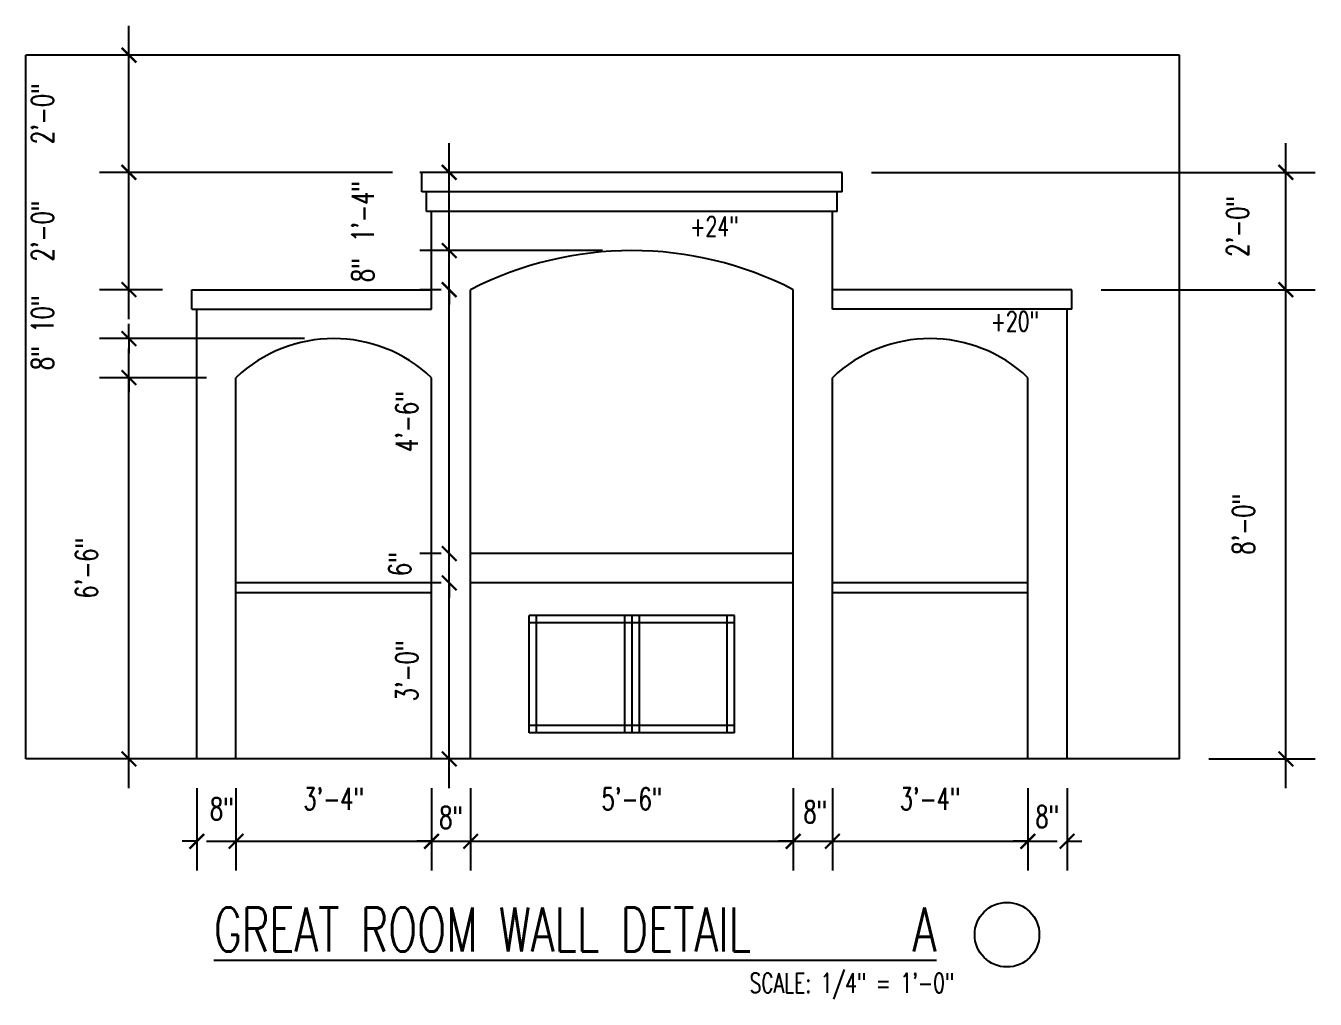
# Model space of a CAD drawing. Header units: inches. Extents: x -25328 to 8149, y -5530 to 4336.
# Drawn here: x -6401.1 to -6137.3, y 2187.4 to 2386.6 of the extents above; entities that cross this region are included whole.
import ezdxf

# ---------------------------------------------------------------- set-up
doc = ezdxf.new("R2010")
doc.units = ezdxf.units.IN
doc.header["$LTSCALE"] = 16
doc.header["$MEASUREMENT"] = 0
doc.layers.get('0').update_dxf_attribs({"linetype": 'CONTINUOUS'})
doc.layers.get('DEFPOINTS').update_dxf_attribs({"linetype": 'CONTINUOUS'})
for name, color, linetype in [('B1_1', 6, 'CONTINUOUS'), ('B1_2', 4, 'CONTINUOUS'), ('B1_3', 2, 'CONTINUOUS'), ('B1_4', 5, 'CONTINUOUS'), ('DIMS', 5, 'CONTINUOUS'), ('TEXT', 11, 'CONTINUOUS')]:
    doc.layers.add(name, color=color, linetype=linetype)
doc.styles.add('PAYTAS RM', font='romans.shx', dxfattribs={"width": 0.7, "height": 4.5})
doc.styles.add('PAYTS NOTES', font='romans.shx', dxfattribs={"width": 0.7, "height": 4.5})
doc.dimstyles.new('DIM- PAYTAS', dxfattribs={"dimscale": 48, "dimtxt": 0.1, "dimasz": 0.0625, "dimexe": 0.125, "dimexo": 0.125, "dimgap": 0.125, "dimtad": 1, "dimdec": 1, "dimzin": 3, "dimdsep": 46, "dimlunit": 4, "dimtxsty": 'PAYTAS RM', "dimblk": 'ARCHTICK', "dimcen": 0.09, "dimdle": 0.125, "dimclrd": 5, "dimclre": 5, "dimclrt": 11, "dimadec": 0, "dimazin": 0, "dimtfac": 1, "dimtdec": 1, "dimtofl": 0, "dimtmove": 2, "dimatfit": 3, "dimfxl": 0, "dimfrac": 2, "dimtolj": 1, "dimtzin": 3, "dimarcsym": 0})

# ---------------------------------------------------------------- blocks, each defined once
blk = doc.blocks.new('_ArchTick')
at = {"color": 0, "linetype": 'ByBlock', "const_width": 0.15}
blk.add_lwpolyline([(-0.5, -0.5), (0.5, 0.5)], dxfattribs=at)
blk = doc.blocks.new('*D283')
at = {"layer": 'DEFPOINTS', "color": 0, "transparency": 16777216}
for p in [(-6380.02, 2314.58), (-6358.12, 2314.58), (-6366.12, 2236.58)]:
    blk.add_point(p, dxfattribs=at)
at = {"layer": 'DIMS', "color": 5, "lineweight": -2, "transparency": 16777216}
for p, q in [((-6380.02, 2230.58), (-6380.02, 2320.58)), ((-6364.12, 2314.58), (-6386.02, 2314.58)), ((-6372.12, 2236.58), (-6386.02, 2236.58))]:
    blk.add_line(p, q, dxfattribs=at)
at = {"layer": 'DIMS', "color": 5, "lineweight": -2, "transparency": 16777216, "xscale": 3, "yscale": 3, "zscale": 3}
for p, rotation in [((-6380.02, 2314.58), 90), ((-6380.02, 2236.58), 270)]:
    blk.add_blockref('_ArchTick', p, dxfattribs=dict(at, rotation=rotation))
at = {"layer": 'DIMS', "color": 11, "transparency": 16777216, "insert": (-6388.7, 2275.58), "char_height": 4.5, "attachment_point": 5, "rotation": 90, "style": 'PAYTAS RM'}
blk.add_mtext('\\A1;6\'-6"', dxfattribs=at)
blk = doc.blocks.new('*D284')
at = {"layer": 'DEFPOINTS', "color": 0, "transparency": 16777216}
for p in [(-6380.02, 2322.58), (-6338.12, 2322.58), (-6358.12, 2314.58)]:
    blk.add_point(p, dxfattribs=at)
at = {"layer": 'DIMS', "color": 5, "lineweight": -2, "transparency": 16777216}
for p, q in [((-6380.02, 2322.58), (-6380.02, 2325.58)), ((-6344.12, 2322.58), (-6386.02, 2322.58)), ((-6364.12, 2314.58), (-6386.02, 2314.58)), ((-6380.02, 2314.58), (-6380.02, 2311.58))]:
    blk.add_line(p, q, dxfattribs=at)
at = {"layer": 'DIMS', "color": 5, "lineweight": -2, "transparency": 16777216, "xscale": 3, "yscale": 3, "zscale": 3}
for p, rotation in [((-6380.02, 2322.58), 270), ((-6380.02, 2314.58), 90)]:
    blk.add_blockref('_ArchTick', p, dxfattribs=dict(at, rotation=rotation))
at = {"layer": 'DIMS', "color": 11, "transparency": 16777216, "insert": (-6397.7, 2318.58), "char_height": 4.5, "attachment_point": 5, "rotation": 90, "style": 'PAYTAS RM'}
blk.add_mtext('\\A1;8"', dxfattribs=at)
blk = doc.blocks.new('*D285')
at = {"layer": 'DEFPOINTS', "color": 0, "transparency": 16777216}
for p in [(-6380.02, 2332.58), (-6367.12, 2332.58), (-6338.12, 2322.58)]:
    blk.add_point(p, dxfattribs=at)
at = {"layer": 'DIMS', "color": 5, "lineweight": -2, "transparency": 16777216}
for p, q in [((-6380.02, 2332.58), (-6380.02, 2335.58)), ((-6373.12, 2332.58), (-6386.02, 2332.58)), ((-6344.12, 2322.58), (-6386.02, 2322.58)), ((-6380.02, 2322.58), (-6380.02, 2319.58))]:
    blk.add_line(p, q, dxfattribs=at)
at = {"layer": 'DIMS', "color": 5, "lineweight": -2, "transparency": 16777216, "xscale": 3, "yscale": 3, "zscale": 3}
for p, rotation in [((-6380.02, 2332.58), 270), ((-6380.02, 2322.58), 90)]:
    blk.add_blockref('_ArchTick', p, dxfattribs=dict(at, rotation=rotation))
at = {"layer": 'DIMS', "color": 11, "transparency": 16777216, "insert": (-6397.7, 2327.58), "char_height": 4.5, "attachment_point": 5, "rotation": 90, "style": 'PAYTAS RM'}
blk.add_mtext('\\A1;10"', dxfattribs=at)
blk = doc.blocks.new('*D286')
at = {"layer": 'DEFPOINTS', "color": 0, "transparency": 16777216}
for p in [(-6380.02, 2356.58), (-6320.12, 2356.58), (-6367.12, 2332.58)]:
    blk.add_point(p, dxfattribs=at)
at = {"layer": 'DIMS', "color": 5, "lineweight": -2, "transparency": 16777216}
for p, q in [((-6380.02, 2326.58), (-6380.02, 2362.58)), ((-6326.12, 2356.58), (-6386.02, 2356.58)), ((-6373.12, 2332.58), (-6386.02, 2332.58))]:
    blk.add_line(p, q, dxfattribs=at)
at = {"layer": 'DIMS', "color": 5, "lineweight": -2, "transparency": 16777216, "xscale": 3, "yscale": 3, "zscale": 3}
for p, rotation in [((-6380.02, 2356.58), 90), ((-6380.02, 2332.58), 270)]:
    blk.add_blockref('_ArchTick', p, dxfattribs=dict(at, rotation=rotation))
at = {"layer": 'DIMS', "color": 11, "transparency": 16777216, "insert": (-6397.7, 2344.58), "char_height": 4.5, "attachment_point": 5, "rotation": 90, "style": 'PAYTAS RM'}
blk.add_mtext('\\A1;2\'-0"', dxfattribs=at)
blk = doc.blocks.new('*D287')
at = {"layer": 'DEFPOINTS', "color": 0, "transparency": 16777216}
for p in [(-6380.02, 2380.58), (-6377.16, 2380.58), (-6320.12, 2356.58)]:
    blk.add_point(p, dxfattribs=at)
at = {"layer": 'DIMS', "color": 5, "lineweight": -2, "transparency": 16777216}
for p, q in [((-6380.02, 2350.58), (-6380.02, 2386.58)), ((-6383.16, 2380.58), (-6386.02, 2380.58)), ((-6326.12, 2356.58), (-6386.02, 2356.58))]:
    blk.add_line(p, q, dxfattribs=at)
at = {"layer": 'DIMS', "color": 5, "lineweight": -2, "transparency": 16777216, "xscale": 3, "yscale": 3, "zscale": 3}
for p, rotation in [((-6380.02, 2380.58), 90), ((-6380.02, 2356.58), 270)]:
    blk.add_blockref('_ArchTick', p, dxfattribs=dict(at, rotation=rotation))
at = {"layer": 'DIMS', "color": 11, "transparency": 16777216, "insert": (-6397.7, 2368.58), "char_height": 4.5, "attachment_point": 5, "rotation": 90, "style": 'PAYTAS RM'}
blk.add_mtext('\\A1;2\'-0"', dxfattribs=at)
blk = doc.blocks.new('*D288')
at = {"layer": 'DEFPOINTS', "color": 0, "transparency": 16777216}
for p in [(-6314.5, 2272.58), (-6310.12, 2272.58), (-6310.12, 2236.58)]:
    blk.add_point(p, dxfattribs=at)
at = {"layer": 'DIMS', "color": 5, "lineweight": -2, "transparency": 16777216}
for p, q in [((-6314.5, 2230.58), (-6314.5, 2278.58)), ((-6316.12, 2272.58), (-6320.5, 2272.58)), ((-6316.12, 2236.58), (-6320.5, 2236.58))]:
    blk.add_line(p, q, dxfattribs=at)
at = {"layer": 'DIMS', "color": 5, "lineweight": -2, "transparency": 16777216, "xscale": 3, "yscale": 3, "zscale": 3}
for p, rotation in [((-6314.5, 2272.58), 90), ((-6314.5, 2236.58), 270)]:
    blk.add_blockref('_ArchTick', p, dxfattribs=dict(at, rotation=rotation))
at = {"layer": 'DIMS', "color": 11, "transparency": 16777216, "insert": (-6323.18, 2254.58), "char_height": 4.5, "attachment_point": 5, "rotation": 90, "style": 'PAYTAS RM'}
blk.add_mtext('\\A1;3\'-0"', dxfattribs=at)
blk = doc.blocks.new('*D289')
at = {"layer": 'DEFPOINTS', "color": 0, "transparency": 16777216}
for p in [(-6314.5, 2278.58), (-6310.12, 2278.58), (-6310.12, 2272.58)]:
    blk.add_point(p, dxfattribs=at)
at = {"layer": 'DIMS', "color": 5, "lineweight": -2, "transparency": 16777216}
for p, q in [((-6314.5, 2278.58), (-6314.5, 2281.58)), ((-6316.12, 2278.58), (-6320.5, 2278.58)), ((-6316.12, 2272.58), (-6320.5, 2272.58)), ((-6314.5, 2272.58), (-6314.5, 2269.58))]:
    blk.add_line(p, q, dxfattribs=at)
at = {"layer": 'DIMS', "color": 5, "lineweight": -2, "transparency": 16777216, "xscale": 3, "yscale": 3, "zscale": 3}
for p, rotation in [((-6314.5, 2278.58), 270), ((-6314.5, 2272.58), 90)]:
    blk.add_blockref('_ArchTick', p, dxfattribs=dict(at, rotation=rotation))
at = {"layer": 'DIMS', "color": 11, "transparency": 16777216, "insert": (-6324.6, 2276.43), "char_height": 4.5, "attachment_point": 5, "rotation": 90, "style": 'PAYTAS RM'}
blk.add_mtext('\\A1;6"', dxfattribs=at)
blk = doc.blocks.new('*D290')
at = {"layer": 'DEFPOINTS', "color": 0, "transparency": 16777216}
for p in [(-6314.5, 2332.58), (-6310.12, 2332.58), (-6310.12, 2278.58)]:
    blk.add_point(p, dxfattribs=at)
at = {"layer": 'DIMS', "color": 5, "lineweight": -2, "transparency": 16777216}
for p, q in [((-6314.5, 2272.58), (-6314.5, 2338.58)), ((-6316.12, 2332.58), (-6320.5, 2332.58)), ((-6316.12, 2278.58), (-6320.5, 2278.58))]:
    blk.add_line(p, q, dxfattribs=at)
at = {"layer": 'DIMS', "color": 5, "lineweight": -2, "transparency": 16777216, "xscale": 3, "yscale": 3, "zscale": 3}
for p, rotation in [((-6314.5, 2332.58), 90), ((-6314.5, 2278.58), 270)]:
    blk.add_blockref('_ArchTick', p, dxfattribs=dict(at, rotation=rotation))
at = {"layer": 'DIMS', "color": 11, "transparency": 16777216, "insert": (-6323.18, 2305.58), "char_height": 4.5, "attachment_point": 5, "rotation": 90, "style": 'PAYTAS RM'}
blk.add_mtext('\\A1;4\'-6"', dxfattribs=at)
blk = doc.blocks.new('*D291')
at = {"layer": 'DEFPOINTS', "color": 0, "transparency": 16777216}
for p in [(-6314.5, 2340.58), (-6277.12, 2340.58), (-6310.12, 2332.58)]:
    blk.add_point(p, dxfattribs=at)
at = {"layer": 'DIMS', "color": 5, "lineweight": -2, "transparency": 16777216}
for p, q in [((-6314.5, 2340.58), (-6314.5, 2343.58)), ((-6283.12, 2340.58), (-6320.5, 2340.58)), ((-6316.12, 2332.58), (-6320.5, 2332.58)), ((-6314.5, 2332.58), (-6314.5, 2329.58))]:
    blk.add_line(p, q, dxfattribs=at)
at = {"layer": 'DIMS', "color": 5, "lineweight": -2, "transparency": 16777216, "xscale": 3, "yscale": 3, "zscale": 3}
for p, rotation in [((-6314.5, 2340.58), 270), ((-6314.5, 2332.58), 90)]:
    blk.add_blockref('_ArchTick', p, dxfattribs=dict(at, rotation=rotation))
at = {"layer": 'DIMS', "color": 11, "transparency": 16777216, "insert": (-6332.18, 2336.58), "char_height": 4.5, "attachment_point": 5, "rotation": 90, "style": 'PAYTAS RM'}
blk.add_mtext('\\A1;8"', dxfattribs=at)
blk = doc.blocks.new('*D292')
at = {"layer": 'DEFPOINTS', "color": 0, "transparency": 16777216}
for p in [(-6314.5, 2356.58), (-6309.25, 2356.58), (-6277.12, 2340.58)]:
    blk.add_point(p, dxfattribs=at)
at = {"layer": 'DIMS', "color": 5, "lineweight": -2, "transparency": 16777216}
for p, q in [((-6314.5, 2334.58), (-6314.5, 2362.58)), ((-6315.25, 2356.58), (-6320.5, 2356.58)), ((-6283.12, 2340.58), (-6320.5, 2340.58))]:
    blk.add_line(p, q, dxfattribs=at)
at = {"layer": 'DIMS', "color": 5, "lineweight": -2, "transparency": 16777216, "xscale": 3, "yscale": 3, "zscale": 3}
for p, rotation in [((-6314.5, 2356.58), 90), ((-6314.5, 2340.58), 270)]:
    blk.add_blockref('_ArchTick', p, dxfattribs=dict(at, rotation=rotation))
at = {"layer": 'DIMS', "color": 11, "transparency": 16777216, "insert": (-6332.18, 2348.58), "char_height": 4.5, "attachment_point": 5, "rotation": 90, "style": 'PAYTAS RM'}
blk.add_mtext('\\A1;1\'-4"', dxfattribs=at)
blk = doc.blocks.new('*D293')
at = {"layer": 'DEFPOINTS', "color": 0, "transparency": 16777216}
for p in [(-6366.12, 2236.58), (-6358.12, 2236.58), (-6358.12, 2219.72)]:
    blk.add_point(p, dxfattribs=at)
at = {"layer": 'DIMS', "color": 5, "lineweight": -2, "transparency": 16777216}
for p, q in [((-6366.12, 2230.58), (-6366.12, 2213.72)), ((-6358.12, 2230.58), (-6358.12, 2213.72)), ((-6366.12, 2219.72), (-6369.12, 2219.72)), ((-6358.12, 2219.72), (-6355.12, 2219.72))]:
    blk.add_line(p, q, dxfattribs=at)
at = {"layer": 'DIMS', "color": 5, "lineweight": -2, "transparency": 16777216, "xscale": 3, "yscale": 3, "zscale": 3}
blk.add_blockref('_ArchTick', (-6366.12, 2219.72), dxfattribs=at)
at = {"layer": 'DIMS', "color": 5, "lineweight": -2, "transparency": 16777216, "xscale": 3, "yscale": 3, "zscale": 3, "rotation": 180}
blk.add_blockref('_ArchTick', (-6358.12, 2219.72), dxfattribs=at)
at = {"layer": 'DIMS', "color": 11, "transparency": 16777216, "insert": (-6361, 2226.38), "char_height": 4.5, "attachment_point": 5, "style": 'PAYTAS RM'}
blk.add_mtext('\\A1;8"', dxfattribs=at)
blk = doc.blocks.new('*D294')
at = {"layer": 'DEFPOINTS', "color": 0, "transparency": 16777216}
for p in [(-6358.12, 2236.58), (-6318.12, 2236.58), (-6318.12, 2219.72)]:
    blk.add_point(p, dxfattribs=at)
at = {"layer": 'DIMS', "color": 5, "lineweight": -2, "transparency": 16777216}
for p, q in [((-6358.12, 2230.58), (-6358.12, 2213.72)), ((-6318.12, 2230.58), (-6318.12, 2213.72)), ((-6364.12, 2219.72), (-6312.12, 2219.72))]:
    blk.add_line(p, q, dxfattribs=at)
at = {"layer": 'DIMS', "color": 5, "lineweight": -2, "transparency": 16777216, "xscale": 3, "yscale": 3, "zscale": 3, "rotation": 180}
blk.add_blockref('_ArchTick', (-6358.12, 2219.72), dxfattribs=at)
at = {"layer": 'DIMS', "color": 5, "lineweight": -2, "transparency": 16777216, "xscale": 3, "yscale": 3, "zscale": 3}
blk.add_blockref('_ArchTick', (-6318.12, 2219.72), dxfattribs=at)
at = {"layer": 'DIMS', "color": 11, "transparency": 16777216, "insert": (-6338.12, 2228.4), "char_height": 4.5, "attachment_point": 5, "style": 'PAYTAS RM'}
blk.add_mtext('\\A1;3\'-4"', dxfattribs=at)
blk = doc.blocks.new('*D295')
at = {"layer": 'DEFPOINTS', "color": 0, "transparency": 16777216}
for p in [(-6318.12, 2236.58), (-6310.12, 2236.58), (-6310.12, 2219.72)]:
    blk.add_point(p, dxfattribs=at)
at = {"layer": 'DIMS', "color": 5, "lineweight": -2, "transparency": 16777216}
for p, q in [((-6318.12, 2230.58), (-6318.12, 2213.72)), ((-6310.12, 2230.58), (-6310.12, 2213.72)), ((-6318.12, 2219.72), (-6321.12, 2219.72)), ((-6310.12, 2219.72), (-6307.12, 2219.72))]:
    blk.add_line(p, q, dxfattribs=at)
at = {"layer": 'DIMS', "color": 5, "lineweight": -2, "transparency": 16777216, "xscale": 3, "yscale": 3, "zscale": 3}
blk.add_blockref('_ArchTick', (-6318.12, 2219.72), dxfattribs=at)
at = {"layer": 'DIMS', "color": 5, "lineweight": -2, "transparency": 16777216, "xscale": 3, "yscale": 3, "zscale": 3, "rotation": 180}
blk.add_blockref('_ArchTick', (-6310.12, 2219.72), dxfattribs=at)
at = {"layer": 'DIMS', "color": 11, "transparency": 16777216, "insert": (-6314.12, 2224.61), "char_height": 4.5, "attachment_point": 5, "style": 'PAYTAS RM'}
blk.add_mtext('\\A1;8"', dxfattribs=at)
blk = doc.blocks.new('*D296')
at = {"layer": 'DEFPOINTS', "color": 0, "transparency": 16777216}
for p in [(-6310.12, 2236.58), (-6244.12, 2236.58), (-6244.12, 2219.72)]:
    blk.add_point(p, dxfattribs=at)
at = {"layer": 'DIMS', "color": 5, "lineweight": -2, "transparency": 16777216}
for p, q in [((-6310.12, 2230.58), (-6310.12, 2213.72)), ((-6244.12, 2230.58), (-6244.12, 2213.72)), ((-6316.12, 2219.72), (-6238.12, 2219.72))]:
    blk.add_line(p, q, dxfattribs=at)
at = {"layer": 'DIMS', "color": 5, "lineweight": -2, "transparency": 16777216, "xscale": 3, "yscale": 3, "zscale": 3, "rotation": 180}
blk.add_blockref('_ArchTick', (-6310.12, 2219.72), dxfattribs=at)
at = {"layer": 'DIMS', "color": 5, "lineweight": -2, "transparency": 16777216, "xscale": 3, "yscale": 3, "zscale": 3}
blk.add_blockref('_ArchTick', (-6244.12, 2219.72), dxfattribs=at)
at = {"layer": 'DIMS', "color": 11, "transparency": 16777216, "insert": (-6277.12, 2228.4), "char_height": 4.5, "attachment_point": 5, "style": 'PAYTAS RM'}
blk.add_mtext('\\A1;5\'-6"', dxfattribs=at)
blk = doc.blocks.new('*D297')
at = {"layer": 'DEFPOINTS', "color": 0, "transparency": 16777216}
for p in [(-6244.12, 2236.58), (-6236.12, 2236.58), (-6236.12, 2219.72)]:
    blk.add_point(p, dxfattribs=at)
at = {"layer": 'DIMS', "color": 5, "lineweight": -2, "transparency": 16777216}
for p, q in [((-6244.12, 2230.58), (-6244.12, 2213.72)), ((-6236.12, 2230.58), (-6236.12, 2213.72)), ((-6244.12, 2219.72), (-6247.12, 2219.72)), ((-6236.12, 2219.72), (-6233.12, 2219.72))]:
    blk.add_line(p, q, dxfattribs=at)
at = {"layer": 'DIMS', "color": 5, "lineweight": -2, "transparency": 16777216, "xscale": 3, "yscale": 3, "zscale": 3}
blk.add_blockref('_ArchTick', (-6244.12, 2219.72), dxfattribs=at)
at = {"layer": 'DIMS', "color": 5, "lineweight": -2, "transparency": 16777216, "xscale": 3, "yscale": 3, "zscale": 3, "rotation": 180}
blk.add_blockref('_ArchTick', (-6236.12, 2219.72), dxfattribs=at)
at = {"layer": 'DIMS', "color": 11, "transparency": 16777216, "insert": (-6239.61, 2225.75), "char_height": 4.5, "attachment_point": 5, "style": 'PAYTAS RM'}
blk.add_mtext('\\A1;8"', dxfattribs=at)
blk = doc.blocks.new('*D298')
at = {"layer": 'DEFPOINTS', "color": 0, "transparency": 16777216}
for p in [(-6236.12, 2236.58), (-6196.12, 2236.58), (-6196.12, 2219.72)]:
    blk.add_point(p, dxfattribs=at)
at = {"layer": 'DIMS', "color": 5, "lineweight": -2, "transparency": 16777216}
for p, q in [((-6236.12, 2230.58), (-6236.12, 2213.72)), ((-6196.12, 2230.58), (-6196.12, 2213.72)), ((-6242.12, 2219.72), (-6190.12, 2219.72))]:
    blk.add_line(p, q, dxfattribs=at)
at = {"layer": 'DIMS', "color": 5, "lineweight": -2, "transparency": 16777216, "xscale": 3, "yscale": 3, "zscale": 3, "rotation": 180}
blk.add_blockref('_ArchTick', (-6236.12, 2219.72), dxfattribs=at)
at = {"layer": 'DIMS', "color": 5, "lineweight": -2, "transparency": 16777216, "xscale": 3, "yscale": 3, "zscale": 3}
blk.add_blockref('_ArchTick', (-6196.12, 2219.72), dxfattribs=at)
at = {"layer": 'DIMS', "color": 11, "transparency": 16777216, "insert": (-6216.12, 2228.4), "char_height": 4.5, "attachment_point": 5, "style": 'PAYTAS RM'}
blk.add_mtext('\\A1;3\'-4"', dxfattribs=at)
blk = doc.blocks.new('*D299')
at = {"layer": 'DEFPOINTS', "color": 0, "transparency": 16777216}
for p in [(-6196.12, 2236.58), (-6188.12, 2236.58), (-6188.12, 2219.72)]:
    blk.add_point(p, dxfattribs=at)
at = {"layer": 'DIMS', "color": 5, "lineweight": -2, "transparency": 16777216}
for p, q in [((-6196.12, 2230.58), (-6196.12, 2213.72)), ((-6188.12, 2230.58), (-6188.12, 2213.72)), ((-6196.12, 2219.72), (-6199.12, 2219.72)), ((-6188.12, 2219.72), (-6185.12, 2219.72))]:
    blk.add_line(p, q, dxfattribs=at)
at = {"layer": 'DIMS', "color": 5, "lineweight": -2, "transparency": 16777216, "xscale": 3, "yscale": 3, "zscale": 3}
blk.add_blockref('_ArchTick', (-6196.12, 2219.72), dxfattribs=at)
at = {"layer": 'DIMS', "color": 5, "lineweight": -2, "transparency": 16777216, "xscale": 3, "yscale": 3, "zscale": 3, "rotation": 180}
blk.add_blockref('_ArchTick', (-6188.12, 2219.72), dxfattribs=at)
at = {"layer": 'DIMS', "color": 11, "transparency": 16777216, "insert": (-6192.16, 2224.76), "char_height": 4.5, "attachment_point": 5, "style": 'PAYTAS RM'}
blk.add_mtext('\\A1;8"', dxfattribs=at)
blk = doc.blocks.new('*D300')
at = {"layer": 'DEFPOINTS', "color": 0, "transparency": 16777216}
for p in [(-6187.12, 2332.58), (-6143.35, 2332.58), (-6165.12, 2236.58)]:
    blk.add_point(p, dxfattribs=at)
at = {"layer": 'DIMS', "color": 5, "lineweight": -2, "transparency": 16777216}
for p, q in [((-6143.35, 2230.58), (-6143.35, 2338.58)), ((-6181.12, 2332.58), (-6137.35, 2332.58)), ((-6159.12, 2236.58), (-6137.35, 2236.58))]:
    blk.add_line(p, q, dxfattribs=at)
at = {"layer": 'DIMS', "color": 5, "lineweight": -2, "transparency": 16777216, "xscale": 3, "yscale": 3, "zscale": 3}
for p, rotation in [((-6143.35, 2332.58), 90), ((-6143.35, 2236.58), 270)]:
    blk.add_blockref('_ArchTick', p, dxfattribs=dict(at, rotation=rotation))
at = {"layer": 'DIMS', "color": 11, "transparency": 16777216, "insert": (-6152.02, 2284.58), "char_height": 4.5, "attachment_point": 5, "rotation": 90, "style": 'PAYTAS RM'}
blk.add_mtext('\\A1;8\'-0"', dxfattribs=at)
blk = doc.blocks.new('*D301')
at = {"layer": 'DEFPOINTS', "color": 0, "transparency": 16777216}
for p in [(-6234.12, 2356.58), (-6143.35, 2356.58), (-6187.12, 2332.58)]:
    blk.add_point(p, dxfattribs=at)
at = {"layer": 'DIMS', "color": 5, "lineweight": -2, "transparency": 16777216}
for p, q in [((-6143.35, 2326.58), (-6143.35, 2362.58)), ((-6228.12, 2356.58), (-6137.35, 2356.58)), ((-6181.12, 2332.58), (-6137.35, 2332.58))]:
    blk.add_line(p, q, dxfattribs=at)
at = {"layer": 'DIMS', "color": 5, "lineweight": -2, "transparency": 16777216, "xscale": 3, "yscale": 3, "zscale": 3}
for p, rotation in [((-6143.35, 2356.58), 90), ((-6143.35, 2332.58), 270)]:
    blk.add_blockref('_ArchTick', p, dxfattribs=dict(at, rotation=rotation))
at = {"layer": 'DIMS', "color": 11, "transparency": 16777216, "insert": (-6153.21, 2345.52), "char_height": 4.5, "attachment_point": 5, "rotation": 90, "style": 'PAYTAS RM'}
blk.add_mtext('\\A1;2\'-0"', dxfattribs=at)

msp = doc.modelspace()

# ---------------------------------------------------------------- linework, layer by layer
at = {"layer": 'B1_1'}
for p, q in [((-6165.11705873, 2380.57887434), (-6401.11705873, 2380.57887434)), ((-6401.11705873, 2236.57887434), (-6401.11705873, 2380.57887434)), ((-6165.11705873, 2236.57887434), (-6165.11705873, 2380.57887434)), ((-6165.11705873, 2236.57887434), (-6401.11705873, 2236.57887434))]:
    msp.add_line(p, q, dxfattribs=at)
at = {"layer": 'B1_2'}
for p, q in [((-6234.11705873, 2356.57887434), (-6320.11705873, 2356.57887434)), ((-6320.11705873, 2352.57887434), (-6320.11705873, 2356.57887434)), ((-6234.11705873, 2352.57887434), (-6234.11705873, 2356.57887434)), ((-6234.11705873, 2352.57887434), (-6320.11705873, 2352.57887434)), ((-6319.11705873, 2348.57887434), (-6319.11705873, 2352.57887434)), ((-6235.11705873, 2348.57887434), (-6235.11705873, 2352.57887434)), ((-6318.11705873, 2328.57887434), (-6318.11705873, 2348.57887434)), ((-6236.11705873, 2328.57887434), (-6236.11705873, 2348.57887434)), ((-6367.11705873, 2332.57887434), (-6318.11705873, 2332.57887434)), ((-6367.11705873, 2328.57887434), (-6367.11705873, 2332.57887434)), ((-6310.11705873, 2236.57887434), (-6310.11705873, 2332.57887434)), ((-6244.11705873, 2236.57887434), (-6244.11705873, 2332.57887434)), ((-6187.11705873, 2332.57887434), (-6236.11705873, 2332.57887434)), ((-6187.11705873, 2328.57887434), (-6187.11705873, 2332.57887434)), ((-6367.11705873, 2328.57887434), (-6318.11705873, 2328.57887434)), ((-6366.11705873, 2236.57887434), (-6366.11705873, 2328.57887434)), ((-6187.11705873, 2328.57887434), (-6236.11705873, 2328.57887434)), ((-6188.11705873, 2236.57887434), (-6188.11705873, 2328.57887434)), ((-6358.11705873, 2236.57887434), (-6358.11705873, 2314.57887434)), ((-6318.11705873, 2236.57887434), (-6318.11705873, 2314.57887434)), ((-6236.11705873, 2236.57887434), (-6236.11705873, 2314.57887434)), ((-6196.11705873, 2236.57887434), (-6196.11705873, 2314.57887434)), ((-6244.11705873, 2278.57887434), (-6310.11705873, 2278.57887434)), ((-6244.11705873, 2272.57887434), (-6310.11705873, 2272.57887434))]:
    msp.add_line(p, q, dxfattribs=at)
for centre, radius, start, end in [((-6277.11705873, 2268.51637434), 72.0625, 62.7460102802, 117.2539897198), ((-6338.11705873, 2293.57887434), 29, 46.3971810273, 133.6028189727), ((-6216.11705873, 2293.57887434), 29, 46.3971810273, 133.6028189727)]:
    msp.add_arc(centre, radius, start, end, dxfattribs=at)
at = {"layer": 'B1_3'}
for p, q in [((-6235.11705873, 2348.57887434), (-6319.11705873, 2348.57887434)), ((-6318.11705873, 2272.57887434), (-6358.11705873, 2272.57887434)), ((-6196.11705873, 2272.57887434), (-6236.11705873, 2272.57887434)), ((-6318.11705873, 2270.57887434), (-6358.11705873, 2270.57887434)), ((-6196.11705873, 2270.57887434), (-6236.11705873, 2270.57887434)), ((-6256.11705873, 2265.91931881), (-6298.11705873, 2265.91931881)), ((-6298.11705873, 2241.91931881), (-6298.11705873, 2265.91931881)), ((-6277.11705873, 2265.91931881), (-6277.11705873, 2241.91931881)), ((-6256.11705873, 2241.91931881), (-6256.11705873, 2265.91931881)), ((-6256.11705873, 2241.91931881), (-6298.11705873, 2241.91931881))]:
    msp.add_line(p, q, dxfattribs=at)
at = {"layer": 'B1_4'}
for p, q in [((-6296.61705873, 2241.91931881), (-6296.61705873, 2265.91931881)), ((-6278.61705873, 2265.91931881), (-6278.61705873, 2241.91931881)), ((-6275.61705873, 2265.91931881), (-6275.61705873, 2241.91931881)), ((-6257.61705873, 2241.91931881), (-6257.61705873, 2265.91931881)), ((-6256.11705873, 2264.41931881), (-6298.11705873, 2264.41931881)), ((-6256.11705873, 2243.41931881), (-6298.11705873, 2243.41931881))]:
    msp.add_line(p, q, dxfattribs=at)
at = {"layer": 'TEXT', "color": 3}
msp.add_circle((-6200.39487203, 2200.61164121), 6.61337843, dxfattribs=at)

# ---------------------------------------------------------------- texts
at = {"layer": 'TEXT', "color": 3, "style": 'PAYTS NOTES', "width": 0.7}
msp.add_text('%%UGREAT ROOM WALL DETAIL     A', height=9, dxfattribs=at).set_placement((-6362.62891829, 2197.17091223))
at = {"layer": 'TEXT', "style": 'PAYTS NOTES', "width": 0.7}
msp.add_text('SCALE: 1/4" = 1\'-0"', height=4, dxfattribs=at).set_placement((-6253.05007568, 2188.73903548))
at = {"layer": 'TEXT', "char_height": 4, "width": 83.9529322576, "attachment_point": 3, "style": 'PAYTS NOTES'}
for s, insert in [('\\pt4.004,8.009,12;+24"', (-6255.34326959, 2347.52496698)), ('\\pt4.004,8.009,12;+20"', (-6193.88414623, 2328.1124088))]:
    msp.add_mtext(s, dxfattribs=dict(at, insert=insert))

# ---------------------------------------------------------------- dimensions: what is measured, and where the dimension line sits
at = {"layer": 'DIMS'}
for base, p1, p2, picture, middle in [((-6380.01676748, 2380.57887434), (-6320.11705873, 2356.57887434), (-6377.15613421, 2380.57887434), '*D287', (-6397.69533891, 2368.57887434)), ((-6380.01676748, 2356.57887434), (-6367.11705873, 2332.57887434), (-6320.11705873, 2356.57887434), '*D286', (-6397.69533891, 2344.57887434)), ((-6314.49661577, 2356.57887434), (-6277.11705873, 2340.57887434), (-6309.25270334, 2356.57887434), '*D292', (-6332.1751872, 2348.57887434)), ((-6314.49661577, 2340.57887434), (-6310.11705873, 2332.57887434), (-6277.11705873, 2340.57887434), '*D291', (-6332.1751872, 2336.57887434)), ((-6314.49661577, 2332.57887434), (-6310.11705873, 2278.57887434), (-6310.11705873, 2332.57887434), '*D290', (-6323.1751872, 2305.57887434)), ((-6143.34521101, 2332.57887434), (-6165.11705873, 2236.57887434), (-6187.11705873, 2332.57887434), '*D300', (-6152.02378244, 2284.57887434)), ((-6380.01676748, 2332.57887434), (-6338.11705873, 2322.57887434), (-6367.11705873, 2332.57887434), '*D285', (-6397.69533891, 2327.57887434)), ((-6380.01676748, 2322.57887434), (-6358.11705873, 2314.57887434), (-6338.11705873, 2322.57887434), '*D284', (-6397.69533891, 2318.57887434)), ((-6380.01676748, 2314.57887434), (-6366.11705873, 2236.57887434), (-6358.11705873, 2314.57887434), '*D283', (-6388.69533891, 2275.57887434)), ((-6314.49661577, 2272.57887434), (-6310.11705873, 2236.57887434), (-6310.11705873, 2272.57887434), '*D288', (-6323.1751872, 2254.57887434))]:
    dim = msp.add_linear_dim(base=base, p1=p1, p2=p2, angle=90, dimstyle='DIM- PAYTAS', dxfattribs=at)
    dim.commit()
    dim.dimension.update_dxf_attribs({"geometry": picture, "text_midpoint": middle})
for base, p1, p2, picture, middle in [((-6143.34521101, 2356.57887434), (-6187.11705873, 2332.57887434), (-6234.11705873, 2356.57887434), '*D301', (-6153.20759965, 2345.5189794)), ((-6314.49661577, 2278.57887434), (-6310.11705873, 2272.57887434), (-6310.11705873, 2278.57887434), '*D289', (-6324.60400204, 2276.43474991))]:
    dim = msp.add_linear_dim(base=base, p1=p1, p2=p2, angle=90, dimstyle='DIM- PAYTAS', dxfattribs=at)
    dim.commit()
    dim.dimension.update_dxf_attribs({"geometry": picture, "text_midpoint": middle, "dimtype": 160})
for base, p1, p2, picture, middle in [((-6358.11705873, 2219.71707636), (-6366.11705873, 2236.57887434), (-6358.11705873, 2236.57887434), '*D293', (-6360.99708575, 2226.37950174)), ((-6310.11705873, 2219.71707636), (-6318.11705873, 2236.57887434), (-6310.11705873, 2236.57887434), '*D295', (-6314.12432371, 2224.61044336)), ((-6236.11705873, 2219.71707636), (-6244.11705873, 2236.57887434), (-6236.11705873, 2236.57887434), '*D297', (-6239.61271281, 2225.74878796)), ((-6188.11705873, 2219.71707636), (-6196.11705873, 2236.57887434), (-6188.11705873, 2236.57887434), '*D299', (-6192.16054441, 2224.75562254))]:
    dim = msp.add_linear_dim(base=base, p1=p1, p2=p2, dimstyle='DIM- PAYTAS', dxfattribs=at)
    dim.commit()
    dim.dimension.update_dxf_attribs({"geometry": picture, "text_midpoint": middle, "dimtype": 160})
for base, p1, p2, picture, middle in [((-6318.11705873, 2219.71707636), (-6358.11705873, 2236.57887434), (-6318.11705873, 2236.57887434), '*D294', (-6338.11705873, 2228.39564779)), ((-6244.11705873, 2219.71707636), (-6310.11705873, 2236.57887434), (-6244.11705873, 2236.57887434), '*D296', (-6277.11705873, 2228.39564779)), ((-6196.11705873, 2219.71707636), (-6236.11705873, 2236.57887434), (-6196.11705873, 2236.57887434), '*D298', (-6216.11705873, 2228.39564779))]:
    dim = msp.add_linear_dim(base=base, p1=p1, p2=p2, dimstyle='DIM- PAYTAS', dxfattribs=at)
    dim.commit()
    dim.dimension.update_dxf_attribs({"geometry": picture, "text_midpoint": middle})

doc.saveas('drawing.dxf')
